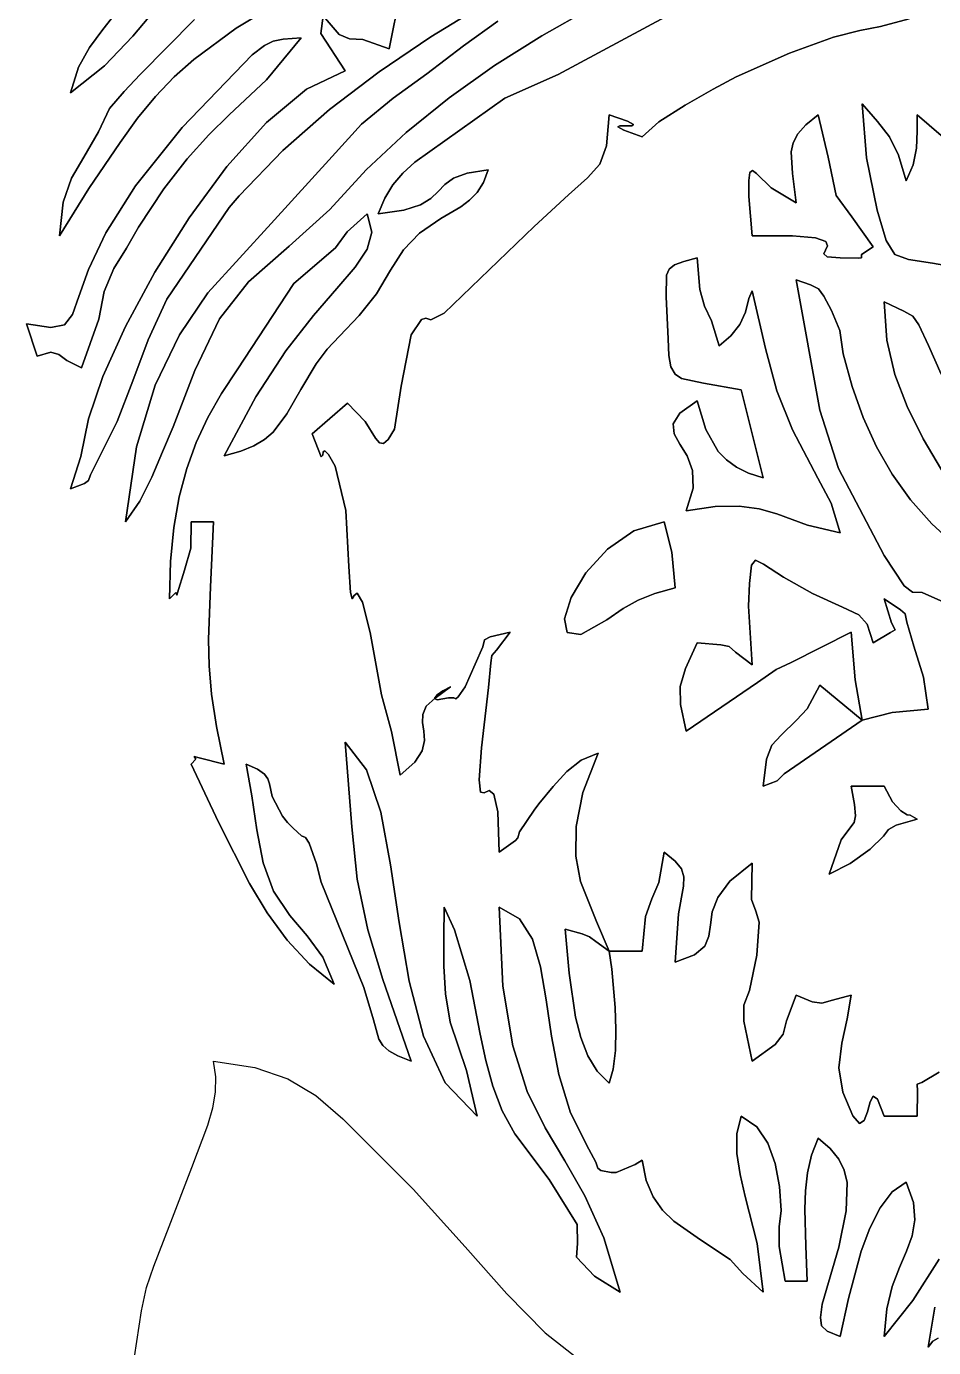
# Model space of a CAD drawing. Extents: x -7.8 to 4, y -2.2 to 5.8.
# Drawn here: x -6.3756 to -6.1779, y 4.4536 to 4.7413 of the extents above; entities that cross this region are included whole.
import ezdxf

# ---------------------------------------------------------------- set-up
doc = ezdxf.new("R2010")
doc.units = 0
doc.layers.add('LAYER_1', color=7, linetype='CONTINUOUS')

msp = doc.modelspace()

# ---------------------------------------------------------------- linework, layer by layer
at = {"layer": 'LAYER_1', "color": 7}
for points in [[(-6.31087, 4.74364), (-6.30644, 4.74499), (-6.30479, 4.74597), (-6.30347, 4.74728), (-6.30006, 4.7496), (-6.2882, 4.75691), (-6.27511, 4.76471), (-6.25574, 4.77445), (-6.24576, 4.77904), (-6.2367, 4.78289), (-6.22937, 4.7856), (-6.2246, 4.78677), (-6.28485, 4.74854), (-6.28889, 4.7467), (-6.29054, 4.74629), (-6.29165, 4.74698), (-6.29409, 4.74843), (-6.29649, 4.73645), (-6.30224, 4.73845), (-6.30519, 4.73863), (-6.30738, 4.73952), (-6.31087, 4.74364)], [(-6.37557, 4.67654), (-6.37321, 4.66952), (-6.37027, 4.67038), (-6.36853, 4.66987), (-6.36673, 4.66854), (-6.36359, 4.66696), (-6.3598, 4.67754), (-6.35863, 4.68356), (-6.35649, 4.68861), (-6.35373, 4.69304), (-6.35113, 4.69763), (-6.34562, 4.70594), (-6.34052, 4.71249), (-6.3358, 4.71771), (-6.33137, 4.72202), (-6.32324, 4.72966), (-6.31566, 4.73885), (-6.31958, 4.73853), (-6.32183, 4.73813), (-6.32367, 4.73716), (-6.32634, 4.73515), (-6.34164, 4.71929), (-6.35179, 4.70658), (-6.35826, 4.69633), (-6.36205, 4.68835), (-6.36416, 4.68248), (-6.36556, 4.67855), (-6.36728, 4.67636), (-6.37028, 4.67575), (-6.37557, 4.67654)], [(-6.20783, 4.7029), (-6.21327, 4.70615), (-6.21644, 4.70925), (-6.21735, 4.7099), (-6.21789, 4.7095), (-6.21812, 4.70774), (-6.21813, 4.70426), (-6.21741, 4.69571), (-6.2086, 4.69569), (-6.20358, 4.69524), (-6.20136, 4.69448), (-6.20098, 4.69356), (-6.20145, 4.69261), (-6.20181, 4.69176), (-6.20106, 4.69115), (-6.19824, 4.69092), (-6.19414, 4.69085), (-6.19358, 4.69094), (-6.19355, 4.69162), (-6.19105, 4.69331), (-6.1957, 4.69981), (-6.19907, 4.70446), (-6.20083, 4.71287), (-6.20304, 4.72207), (-6.20568, 4.7199), (-6.20743, 4.71791), (-6.20845, 4.71598), (-6.20889, 4.71398), (-6.20861, 4.7093), (-6.20783, 4.7029)], [(-6.21981, 4.66216), (-6.21502, 4.64299), (-6.21819, 4.64404), (-6.22084, 4.64533), (-6.22303, 4.64691), (-6.22483, 4.64878), (-6.22752, 4.65354), (-6.22939, 4.65977), (-6.23319, 4.6571), (-6.23463, 4.6548), (-6.23439, 4.65263), (-6.23315, 4.65037), (-6.23159, 4.64778), (-6.2304, 4.64464), (-6.23024, 4.64073), (-6.23179, 4.6358), (-6.22548, 4.63676), (-6.22025, 4.63683), (-6.21585, 4.63624), (-6.21206, 4.6352), (-6.20535, 4.63268), (-6.19824, 4.63101), (-6.20019, 4.63749), (-6.2031, 4.64293), (-6.20864, 4.65349), (-6.21201, 4.66198), (-6.2145, 4.67115), (-6.21741, 4.68373), (-6.21813, 4.68205), (-6.21883, 4.67906), (-6.22012, 4.67638), (-6.22203, 4.67396), (-6.2246, 4.67175), (-6.2263, 4.6772), (-6.22777, 4.68037), (-6.22885, 4.68402), (-6.22939, 4.69092), (-6.23232, 4.69011), (-6.23431, 4.68937), (-6.23551, 4.68847), (-6.23611, 4.68717), (-6.23614, 4.68243), (-6.23575, 4.67327), (-6.23558, 4.66967), (-6.23511, 4.6672), (-6.23422, 4.66561), (-6.23281, 4.66466), (-6.22801, 4.66364), (-6.21981, 4.66216)], [(-6.23419, 4.61903), (-6.23495, 4.62684), (-6.23658, 4.63341), (-6.24319, 4.63148), (-6.24897, 4.62746), (-6.25363, 4.6223), (-6.25684, 4.61693), (-6.2583, 4.61228), (-6.2577, 4.6093), (-6.25474, 4.60893), (-6.24908, 4.61209), (-6.24553, 4.61456), (-6.24222, 4.6164), (-6.23862, 4.61782), (-6.23419, 4.61903)], [(-6.19345, 4.59027), (-6.18688, 4.5919), (-6.17907, 4.59267), (-6.18006, 4.5996), (-6.18217, 4.60634), (-6.18369, 4.6116), (-6.18406, 4.61341), (-6.18511, 4.61426), (-6.18866, 4.61663), (-6.18705, 4.61143), (-6.18625, 4.60988), (-6.18725, 4.60931), (-6.19105, 4.60705), (-6.19237, 4.61114), (-6.19415, 4.61318), (-6.19769, 4.61485), (-6.20428, 4.61784), (-6.21061, 4.6214), (-6.212, 4.62231), (-6.21496, 4.6242), (-6.21666, 4.62509), (-6.21752, 4.62402), (-6.218, 4.62002), (-6.21818, 4.61506), (-6.21741, 4.60226), (-6.22107, 4.60505), (-6.22241, 4.60625), (-6.22425, 4.60666), (-6.22939, 4.60705), (-6.23197, 4.60149), (-6.23311, 4.59761), (-6.233, 4.59365), (-6.23179, 4.58787), (-6.21627, 4.59844), (-6.21217, 4.60127), (-6.20889, 4.60279), (-6.19585, 4.60944), (-6.19494, 4.59903), (-6.19345, 4.59027)], [(-6.19345, 4.59027), (-6.20267, 4.59787), (-6.20546, 4.5927), (-6.20777, 4.59022), (-6.21112, 4.58699), (-6.21315, 4.58482), (-6.21429, 4.58177), (-6.21502, 4.57589), (-6.21196, 4.57705), (-6.21046, 4.57853), (-6.19345, 4.59027)], [(-6.20064, 4.55672), (-6.19604, 4.559), (-6.1917, 4.56216), (-6.18881, 4.565), (-6.1877, 4.56644), (-6.18602, 4.56739), (-6.18147, 4.5687), (-6.18301, 4.56956), (-6.18361, 4.56966), (-6.18501, 4.57052), (-6.18682, 4.57248), (-6.18866, 4.57589), (-6.19585, 4.57589), (-6.19511, 4.5719), (-6.19492, 4.56944), (-6.19521, 4.56799), (-6.19588, 4.56699), (-6.19802, 4.5642), (-6.20064, 4.55672)], [(-6.24856, 4.53995), (-6.248, 4.53605), (-6.2473, 4.5277), (-6.24713, 4.52292), (-6.24722, 4.51829), (-6.24767, 4.51424), (-6.24856, 4.51119), (-6.25117, 4.51378), (-6.25321, 4.51714), (-6.25476, 4.52112), (-6.2559, 4.52556), (-6.25732, 4.53518), (-6.25815, 4.54474), (-6.25446, 4.54373), (-6.25283, 4.54307), (-6.25147, 4.54204), (-6.24856, 4.53995)]]:
    msp.add_lwpolyline(points, close=True, dxfattribs=at)
at = {"layer": 'LAYER_1'}
for points in [[(-6.31087, 4.74364), (-6.30738, 4.73952), (-6.30519, 4.73863), (-6.30224, 4.73845), (-6.29649, 4.73645), (-6.29409, 4.74843), (-6.29165, 4.74698), (-6.29054, 4.74629), (-6.28889, 4.7467), (-6.28485, 4.74854), (-6.2246, 4.78677), (-6.22937, 4.7856), (-6.2367, 4.78289), (-6.24576, 4.77904), (-6.25574, 4.77445), (-6.27511, 4.76471), (-6.2882, 4.75691), (-6.30006, 4.7496), (-6.30347, 4.74728), (-6.30479, 4.74597), (-6.30644, 4.74499), (-6.31087, 4.74364)], [(-6.37557, 4.67654), (-6.37028, 4.67575), (-6.36728, 4.67636), (-6.36556, 4.67855), (-6.36416, 4.68248), (-6.36205, 4.68835), (-6.35826, 4.69633), (-6.35179, 4.70658), (-6.34164, 4.71929), (-6.32634, 4.73515), (-6.32367, 4.73716), (-6.32183, 4.73813), (-6.31958, 4.73853), (-6.31566, 4.73885), (-6.32324, 4.72966), (-6.33137, 4.72202), (-6.3358, 4.71771), (-6.34052, 4.71249), (-6.34562, 4.70594), (-6.35113, 4.69763), (-6.35373, 4.69304), (-6.35649, 4.68861), (-6.35863, 4.68356), (-6.3598, 4.67754), (-6.36359, 4.66696), (-6.36673, 4.66854), (-6.36853, 4.66987), (-6.37027, 4.67038), (-6.37321, 4.66952), (-6.37557, 4.67654)], [(-6.21741, 4.69571), (-6.21813, 4.70426), (-6.21812, 4.70774), (-6.21789, 4.7095), (-6.21735, 4.7099), (-6.21644, 4.70925), (-6.21327, 4.70615), (-6.20783, 4.7029), (-6.20861, 4.7093), (-6.20889, 4.71398), (-6.20845, 4.71598), (-6.20743, 4.71791), (-6.20568, 4.7199), (-6.20304, 4.72207), (-6.20083, 4.71287), (-6.19907, 4.70446), (-6.1957, 4.69981), (-6.19105, 4.69331), (-6.19355, 4.69162), (-6.19358, 4.69094), (-6.19414, 4.69085), (-6.19824, 4.69092), (-6.20106, 4.69115), (-6.20181, 4.69176), (-6.20145, 4.69261), (-6.20098, 4.69356), (-6.20136, 4.69448), (-6.20358, 4.69524), (-6.2086, 4.69569), (-6.21741, 4.69571)], [(-6.22939, 4.65977), (-6.22752, 4.65354), (-6.22483, 4.64878), (-6.22303, 4.64691), (-6.22084, 4.64533), (-6.21819, 4.64404), (-6.21502, 4.64299), (-6.21981, 4.66216), (-6.22801, 4.66364), (-6.23281, 4.66466), (-6.23422, 4.66561), (-6.23511, 4.6672), (-6.23558, 4.66967), (-6.23575, 4.67327), (-6.23614, 4.68243), (-6.23611, 4.68717), (-6.23551, 4.68847), (-6.23431, 4.68937), (-6.23232, 4.69011), (-6.22939, 4.69092), (-6.22885, 4.68402), (-6.22777, 4.68037), (-6.2263, 4.6772), (-6.2246, 4.67175), (-6.22203, 4.67396), (-6.22012, 4.67638), (-6.21883, 4.67906), (-6.21813, 4.68205), (-6.21741, 4.68373), (-6.2145, 4.67115), (-6.21201, 4.66198), (-6.20864, 4.65349), (-6.2031, 4.64293), (-6.20019, 4.63749), (-6.19824, 4.63101), (-6.20535, 4.63268), (-6.21206, 4.6352), (-6.21585, 4.63624), (-6.22025, 4.63683), (-6.22548, 4.63676), (-6.23179, 4.6358), (-6.23024, 4.64073), (-6.2304, 4.64464), (-6.23159, 4.64778), (-6.23315, 4.65037), (-6.23439, 4.65263), (-6.23463, 4.6548), (-6.23319, 4.6571), (-6.22939, 4.65977)], [(-6.23419, 4.61903), (-6.23862, 4.61782), (-6.24222, 4.6164), (-6.24553, 4.61456), (-6.24908, 4.61209), (-6.25474, 4.60893), (-6.2577, 4.6093), (-6.2583, 4.61228), (-6.25684, 4.61693), (-6.25363, 4.6223), (-6.24897, 4.62746), (-6.24319, 4.63148), (-6.23658, 4.63341), (-6.23495, 4.62684), (-6.23419, 4.61903)], [(-6.19345, 4.59027), (-6.19494, 4.59903), (-6.19585, 4.60944), (-6.20889, 4.60279), (-6.21217, 4.60127), (-6.21627, 4.59844), (-6.23179, 4.58787), (-6.233, 4.59365), (-6.23311, 4.59761), (-6.23197, 4.60149), (-6.22939, 4.60705), (-6.22425, 4.60666), (-6.22241, 4.60625), (-6.22107, 4.60505), (-6.21741, 4.60226), (-6.21818, 4.61506), (-6.218, 4.62002), (-6.21752, 4.62402), (-6.21666, 4.62509), (-6.21496, 4.6242), (-6.212, 4.62231), (-6.21061, 4.6214), (-6.20428, 4.61784), (-6.19769, 4.61485), (-6.19415, 4.61318), (-6.19237, 4.61114), (-6.19105, 4.60705), (-6.18725, 4.60931), (-6.18625, 4.60988), (-6.18705, 4.61143), (-6.18866, 4.61663), (-6.18511, 4.61426), (-6.18406, 4.61341), (-6.18369, 4.6116), (-6.18217, 4.60634), (-6.18006, 4.5996), (-6.17907, 4.59267), (-6.18688, 4.5919), (-6.19345, 4.59027)], [(-6.19345, 4.59027), (-6.21046, 4.57853), (-6.21196, 4.57705), (-6.21502, 4.57589), (-6.21429, 4.58177), (-6.21315, 4.58482), (-6.21112, 4.58699), (-6.20777, 4.59022), (-6.20546, 4.5927), (-6.20267, 4.59787), (-6.19345, 4.59027)], [(-6.20064, 4.55672), (-6.19802, 4.5642), (-6.19588, 4.56699), (-6.19521, 4.56799), (-6.19492, 4.56944), (-6.19511, 4.5719), (-6.19585, 4.57589), (-6.18866, 4.57589), (-6.18682, 4.57248), (-6.18501, 4.57052), (-6.18361, 4.56966), (-6.18301, 4.56956), (-6.18147, 4.5687), (-6.18602, 4.56739), (-6.1877, 4.56644), (-6.18881, 4.565), (-6.1917, 4.56216), (-6.19604, 4.559), (-6.20064, 4.55672)], [(-6.24856, 4.53995), (-6.25147, 4.54204), (-6.25283, 4.54307), (-6.25446, 4.54373), (-6.25815, 4.54474), (-6.25732, 4.53518), (-6.2559, 4.52556), (-6.25476, 4.52112), (-6.25321, 4.51714), (-6.25117, 4.51378), (-6.24856, 4.51119), (-6.24767, 4.51424), (-6.24722, 4.51829), (-6.24713, 4.52292), (-6.2473, 4.5277), (-6.248, 4.53605), (-6.24856, 4.53995)]]:
    msp.add_lwpolyline(points, close=True, dxfattribs=at)
for points in [[(-6.26422, 4.7533), (-6.28746, 4.73907), (-6.2987, 4.73142), (-6.3095, 4.72321), (-6.31972, 4.71427), (-6.3292, 4.70445), (-6.33139, 4.70185), (-6.345, 4.68191), (-6.34902, 4.67305), (-6.35235, 4.66412), (-6.35578, 4.65528), (-6.36009, 4.64668), (-6.36159, 4.64365), (-6.36201, 4.64241), (-6.36294, 4.64179), (-6.36598, 4.64059), (-6.36368, 4.64769), (-6.36205, 4.65583), (-6.35891, 4.66505), (-6.35397, 4.67596), (-6.34759, 4.68777), (-6.34012, 4.69965), (-6.33189, 4.71079), (-6.32324, 4.72038), (-6.31452, 4.72761), (-6.30608, 4.73166), (-6.31139, 4.73977), (-6.31087, 4.74364)], [(-6.31931, 4.74729), (-6.32983, 4.74094), (-6.33911, 4.73413), (-6.34338, 4.73031), (-6.34744, 4.72607), (-6.35134, 4.72134), (-6.35511, 4.716), (-6.36193, 4.70603), (-6.36838, 4.69571), (-6.36757, 4.70306), (-6.36571, 4.70825), (-6.36306, 4.71284), (-6.35989, 4.71837), (-6.35746, 4.72346), (-6.3543, 4.72716), (-6.35197, 4.72962), (-6.35081, 4.73086), (-6.33894, 4.74283)], [(-6.34656, 4.74611), (-6.35237, 4.7392), (-6.35856, 4.73275), (-6.36598, 4.72687), (-6.36419, 4.73247), (-6.36184, 4.73674), (-6.35893, 4.74061), (-6.35541, 4.74504)], [(-6.25271, 4.74523), (-6.26326, 4.73927), (-6.27355, 4.73277), (-6.28344, 4.72575), (-6.2928, 4.71819), (-6.30151, 4.71009), (-6.30943, 4.70146), (-6.31833, 4.69348), (-6.32718, 4.68566), (-6.33351, 4.67761), (-6.33887, 4.66635), (-6.34359, 4.65415), (-6.34589, 4.64868), (-6.34821, 4.64316), (-6.35083, 4.63794), (-6.354, 4.63341), (-6.35158, 4.64979), (-6.34754, 4.66319), (-6.34224, 4.67418), (-6.33603, 4.68333), (-6.32224, 4.69839), (-6.30894, 4.71296), (-6.30251, 4.72005), (-6.29568, 4.72569), (-6.28832, 4.73099), (-6.28033, 4.73706), (-6.27287, 4.74244)], [(-6.17667, 4.47285), (-6.18238, 4.46391), (-6.18866, 4.45607), (-6.18808, 4.46206), (-6.18687, 4.46695), (-6.18533, 4.47104), (-6.18378, 4.47462), (-6.18255, 4.47798), (-6.18194, 4.48141), (-6.18227, 4.48519), (-6.18386, 4.48963), (-6.18693, 4.48751), (-6.18955, 4.48406), (-6.19177, 4.47964), (-6.19363, 4.47464), (-6.19641, 4.46433), (-6.19824, 4.45607), (-6.20104, 4.45719), (-6.20231, 4.45838), (-6.20253, 4.46018), (-6.20217, 4.46308), (-6.1985, 4.47552), (-6.19693, 4.48338), (-6.19672, 4.48959), (-6.19734, 4.49224), (-6.19854, 4.49468), (-6.20041, 4.49698), (-6.20304, 4.49921), (-6.20446, 4.49553), (-6.20535, 4.49171), (-6.20581, 4.48778), (-6.20596, 4.4838), (-6.2057, 4.4758), (-6.20543, 4.46806), (-6.21022, 4.46806), (-6.21154, 4.47561), (-6.21149, 4.47991), (-6.21112, 4.48344), (-6.21143, 4.48867), (-6.21243, 4.49373), (-6.21403, 4.49817), (-6.21642, 4.5017), (-6.21981, 4.504), (-6.22075, 4.50015), (-6.22075, 4.49591), (-6.22006, 4.49135), (-6.21892, 4.48652), (-6.21633, 4.47628), (-6.21502, 4.46566), (-6.21943, 4.46979), (-6.22223, 4.47283), (-6.22864, 4.47711), (-6.23448, 4.48118), (-6.23695, 4.48358), (-6.23899, 4.48647), (-6.2405, 4.49002), (-6.24137, 4.49442), (-6.24292, 4.49349), (-6.24704, 4.49173), (-6.24817, 4.49176), (-6.25036, 4.49222), (-6.25104, 4.49272), (-6.25149, 4.494), (-6.253, 4.49681), (-6.25701, 4.50476), (-6.25957, 4.5131), (-6.26117, 4.52143), (-6.26231, 4.52937), (-6.26352, 4.53654), (-6.26528, 4.54255), (-6.26812, 4.54701), (-6.27253, 4.54954), (-6.27174, 4.5323), (-6.2696, 4.51931), (-6.26642, 4.50942), (-6.26252, 4.50146), (-6.25822, 4.49426), (-6.25385, 4.48667), (-6.24973, 4.47753), (-6.24617, 4.46566), (-6.25174, 4.46914), (-6.25572, 4.47328), (-6.25545, 4.47627), (-6.25556, 4.48046), (-6.26167, 4.49024), (-6.26914, 4.5002), (-6.27189, 4.50517), (-6.27393, 4.51052), (-6.27546, 4.51612), (-6.27667, 4.5219), (-6.27892, 4.53353), (-6.28226, 4.5446), (-6.28451, 4.54954), (-6.28458, 4.54289), (-6.28458, 4.5367), (-6.28423, 4.53067), (-6.28322, 4.52446), (-6.27967, 4.51396), (-6.27732, 4.504), (-6.28428, 4.5113), (-6.28901, 4.52142), (-6.29216, 4.53338), (-6.29435, 4.54616), (-6.2962, 4.55877), (-6.29836, 4.57019), (-6.30144, 4.57943), (-6.30608, 4.58548), (-6.30468, 4.56701), (-6.30348, 4.55562), (-6.30113, 4.5446), (-6.29793, 4.53381), (-6.29417, 4.52311), (-6.2917, 4.51598), (-6.29462, 4.51714), (-6.29661, 4.51822), (-6.29792, 4.51939), (-6.29876, 4.5208), (-6.29995, 4.52497), (-6.30203, 4.53202), (-6.3113, 4.55498), (-6.31233, 4.55897), (-6.31398, 4.56344), (-6.31476, 4.56472), (-6.31561, 4.56507), (-6.31746, 4.56675), (-6.31866, 4.56799), (-6.31977, 4.56932), (-6.322, 4.57359), (-6.32257, 4.57641), (-6.32294, 4.5775), (-6.32372, 4.57852), (-6.3252, 4.57955), (-6.32765, 4.58069), (-6.32642, 4.57376), (-6.32538, 4.56634), (-6.324, 4.55919), (-6.32174, 4.55304), (-6.31816, 4.54769), (-6.31438, 4.54325), (-6.31096, 4.53864), (-6.30847, 4.53276), (-6.3139, 4.53711), (-6.31874, 4.54236), (-6.32307, 4.54828), (-6.32696, 4.55467), (-6.33372, 4.568), (-6.33963, 4.58069), (-6.33866, 4.58176), (-6.33904, 4.58233), (-6.33792, 4.58207), (-6.33244, 4.58069), (-6.33415, 4.58889), (-6.33522, 4.59589), (-6.33576, 4.60207), (-6.3359, 4.60778), (-6.33544, 4.6193), (-6.33483, 4.63341), (-6.33963, 4.63341), (-6.33973, 4.62773), (-6.3411, 4.6229), (-6.34262, 4.61796), (-6.34282, 4.61744), (-6.34299, 4.61808), (-6.34442, 4.61663), (-6.34418, 4.62481), (-6.34346, 4.63219), (-6.34228, 4.63887), (-6.34063, 4.64501), (-6.33854, 4.65071), (-6.336, 4.65612), (-6.33302, 4.66135), (-6.32961, 4.66653), (-6.31726, 4.68533), (-6.30823, 4.69307), (-6.30567, 4.69656), (-6.30128, 4.7005), (-6.30031, 4.69648), (-6.30128, 4.69277), (-6.30389, 4.68887), (-6.3079, 4.68424), (-6.31303, 4.67834), (-6.319, 4.67065), (-6.32556, 4.66065), (-6.33244, 4.64778), (-6.32885, 4.64879), (-6.32598, 4.64997), (-6.32368, 4.65135), (-6.32182, 4.65296), (-6.31881, 4.65698), (-6.31578, 4.66228), (-6.31242, 4.66787), (-6.31003, 4.67105), (-6.30735, 4.67387), (-6.30309, 4.67835), (-6.29926, 4.68307), (-6.29619, 4.68822), (-6.29341, 4.69263), (-6.28987, 4.69628), (-6.28523, 4.69949), (-6.28091, 4.70204), (-6.279, 4.70345), (-6.27733, 4.70516), (-6.27595, 4.70732), (-6.27493, 4.71009), (-6.27955, 4.70938), (-6.28251, 4.70827), (-6.28441, 4.7069), (-6.28584, 4.70539), (-6.28741, 4.70386), (-6.2897, 4.70246), (-6.29333, 4.70129), (-6.29889, 4.7005), (-6.29743, 4.70391), (-6.29569, 4.7068), (-6.29356, 4.70934), (-6.29094, 4.71172), (-6.27133, 4.72567), (-6.2597, 4.73081), (-6.23633, 4.74339)], [(-6.18321, 4.74298), (-6.18941, 4.74126), (-6.19396, 4.74042), (-6.19965, 4.73898), (-6.20925, 4.73547), (-6.22087, 4.73033), (-6.22589, 4.72762), (-6.23203, 4.72417), (-6.23772, 4.72054), (-6.24137, 4.71728), (-6.24536, 4.7187), (-6.2467, 4.71942), (-6.24628, 4.71967), (-6.24497, 4.71968), (-6.24366, 4.71969), (-6.24324, 4.71993), (-6.24457, 4.72065), (-6.24856, 4.72207), (-6.24913, 4.71529), (-6.25061, 4.71131), (-6.25329, 4.70835), (-6.25745, 4.7046), (-6.26494, 4.69771), (-6.2845, 4.67889), (-6.28743, 4.67743), (-6.28856, 4.67779), (-6.28945, 4.67752), (-6.2917, 4.67415), (-6.29392, 4.66296), (-6.29537, 4.65363), (-6.2967, 4.65139), (-6.29773, 4.65048), (-6.29861, 4.65065), (-6.29948, 4.65167), (-6.30172, 4.65525), (-6.30556, 4.65925), (-6.31327, 4.65258), (-6.3113, 4.64758), (-6.31096, 4.64796), (-6.31087, 4.64866), (-6.31054, 4.6489), (-6.30976, 4.64806), (-6.30831, 4.64555), (-6.30597, 4.63591), (-6.30531, 4.6237), (-6.30491, 4.61804), (-6.30457, 4.61668), (-6.30415, 4.61737), (-6.30346, 4.61787), (-6.30236, 4.61593), (-6.30066, 4.6093), (-6.29821, 4.59574), (-6.29603, 4.58777), (-6.29409, 4.57829), (-6.29094, 4.58111), (-6.28933, 4.5836), (-6.28881, 4.58583), (-6.28893, 4.58785), (-6.28922, 4.58973), (-6.28921, 4.59151), (-6.28846, 4.59326), (-6.28648, 4.59503), (-6.28313, 4.59748), (-6.28485, 4.59662), (-6.28606, 4.59573), (-6.28666, 4.59497), (-6.28605, 4.59465), (-6.2836, 4.59509), (-6.2824, 4.59511), (-6.28197, 4.59487), (-6.28145, 4.59535), (-6.27996, 4.59752), (-6.27778, 4.60244), (-6.27612, 4.60623), (-6.27576, 4.60775), (-6.2745, 4.60836), (-6.27013, 4.60944), (-6.2731, 4.60548), (-6.27413, 4.60433), (-6.27435, 4.60271), (-6.27486, 4.59738), (-6.27639, 4.5842), (-6.27689, 4.57722), (-6.27661, 4.57459), (-6.27582, 4.57443), (-6.27476, 4.57491), (-6.27369, 4.57415), (-6.27286, 4.57031), (-6.27253, 4.56152), (-6.26898, 4.56407), (-6.2685, 4.56465), (-6.26813, 4.56594), (-6.26492, 4.57068), (-6.26387, 4.57203), (-6.26081, 4.57583), (-6.25783, 4.57904), (-6.25465, 4.58151), (-6.25096, 4.58308), (-6.2543, 4.57451), (-6.25578, 4.56707), (-6.25582, 4.56065), (-6.25482, 4.55514), (-6.25132, 4.5464), (-6.24856, 4.53995), (-6.24856, 4.53995), (-6.24137, 4.53995), (-6.24064, 4.5475), (-6.23925, 4.55135), (-6.23772, 4.55489), (-6.23658, 4.56152), (-6.23418, 4.55956), (-6.23283, 4.55785), (-6.23231, 4.55612), (-6.23238, 4.55409), (-6.23343, 4.54804), (-6.23419, 4.53755), (-6.22996, 4.53914), (-6.22774, 4.54102), (-6.22682, 4.54319), (-6.2265, 4.54567), (-6.2261, 4.54849), (-6.22492, 4.55166), (-6.22225, 4.55519), (-6.21741, 4.55912), (-6.21753, 4.55122), (-6.21662, 4.54864), (-6.21585, 4.54628), (-6.21639, 4.53904), (-6.21802, 4.53135), (-6.21921, 4.52817), (-6.21924, 4.52467), (-6.21741, 4.51598), (-6.21238, 4.51963), (-6.21069, 4.52189), (-6.20996, 4.52479), (-6.20783, 4.53036), (-6.20437, 4.52892), (-6.20226, 4.52865), (-6.19993, 4.52924), (-6.19585, 4.53036), (-6.19672, 4.52522), (-6.1979, 4.51993), (-6.19851, 4.51457), (-6.19765, 4.50922), (-6.1955, 4.50411), (-6.19402, 4.50241), (-6.19302, 4.50306), (-6.19231, 4.50498), (-6.19171, 4.50711), (-6.19103, 4.50837), (-6.19007, 4.50769), (-6.18866, 4.504), (-6.18147, 4.504), (-6.18136, 4.50944), (-6.18148, 4.51095), (-6.1804, 4.51138), (-6.17667, 4.51359)], [(-6.17394, 4.68905), (-6.17812, 4.68978), (-6.18333, 4.69057), (-6.18631, 4.69164), (-6.18821, 4.69467), (-6.19019, 4.70133), (-6.19251, 4.71272), (-6.19345, 4.72447), (-6.19008, 4.72061), (-6.18751, 4.71723), (-6.18552, 4.71327), (-6.18386, 4.70769), (-6.18231, 4.71115), (-6.18162, 4.7148), (-6.18145, 4.7185), (-6.18147, 4.72207), (-6.1762, 4.71754)], [(-6.17502, 4.61564), (-6.18035, 4.61806), (-6.1825, 4.61809), (-6.18432, 4.61952), (-6.18863, 4.62613), (-6.19861, 4.64502), (-6.20266, 4.65775), (-6.20783, 4.68613), (-6.20469, 4.68503), (-6.20299, 4.68414), (-6.20177, 4.68258), (-6.20011, 4.67947), (-6.1983, 4.67513), (-6.19756, 4.67003), (-6.19564, 4.66289), (-6.19324, 4.65613), (-6.19034, 4.64976), (-6.18689, 4.64379), (-6.18288, 4.6382), (-6.17826, 4.63301), (-6.17301, 4.62822)], [(-6.17617, 4.64478), (-6.18013, 4.65151), (-6.18364, 4.65855), (-6.18633, 4.66553), (-6.18805, 4.67296), (-6.18866, 4.68133), (-6.18438, 4.67928), (-6.18239, 4.67821), (-6.18112, 4.67633), (-6.17897, 4.67185), (-6.17619, 4.66557)], [(-6.35202, 4.45162), (-6.35046, 4.46164), (-6.34941, 4.46672), (-6.34778, 4.47134), (-6.34448, 4.47998), (-6.33949, 4.49284), (-6.33601, 4.50206), (-6.33494, 4.5058), (-6.33436, 4.50924), (-6.33431, 4.51256), (-6.33483, 4.51598), (-6.32576, 4.51462), (-6.3186, 4.51216), (-6.3125, 4.50848), (-6.30663, 4.50345), (-6.2913, 4.48809), (-6.27995, 4.47559), (-6.2709, 4.46536), (-6.2625, 4.45684), (-6.25309, 4.44944)], [(-6.17685, 4.45567), (-6.17804, 4.45505), (-6.17907, 4.45368), (-6.17758, 4.46244)]]:
    msp.add_lwpolyline(points, dxfattribs=at)
at = {"layer": 'LAYER_1', "color": 7}
for points in [[(-6.31087, 4.74364), (-6.31139, 4.73977), (-6.30608, 4.73166), (-6.31452, 4.72761), (-6.32324, 4.72038), (-6.33189, 4.71079), (-6.34012, 4.69965), (-6.34759, 4.68777), (-6.35397, 4.67596), (-6.35891, 4.66505), (-6.36205, 4.65583), (-6.36368, 4.64769), (-6.36598, 4.64059), (-6.36294, 4.64179), (-6.36201, 4.64241), (-6.36159, 4.64365), (-6.36009, 4.64668), (-6.35578, 4.65528), (-6.35235, 4.66412), (-6.34902, 4.67305), (-6.345, 4.68191), (-6.33139, 4.70185), (-6.3292, 4.70445), (-6.31972, 4.71427), (-6.3095, 4.72321), (-6.2987, 4.73142), (-6.28746, 4.73907), (-6.26422, 4.7533)], [(-6.33894, 4.74283), (-6.35081, 4.73086), (-6.35197, 4.72962), (-6.3543, 4.72716), (-6.35746, 4.72346), (-6.35989, 4.71837), (-6.36306, 4.71284), (-6.36571, 4.70825), (-6.36757, 4.70306), (-6.36838, 4.69571), (-6.36193, 4.70603), (-6.35511, 4.716), (-6.35134, 4.72134), (-6.34744, 4.72607), (-6.34338, 4.73031), (-6.33911, 4.73413), (-6.32983, 4.74094), (-6.31931, 4.74729)], [(-6.35541, 4.74504), (-6.35893, 4.74061), (-6.36184, 4.73674), (-6.36419, 4.73247), (-6.36598, 4.72687), (-6.35856, 4.73275), (-6.35237, 4.7392), (-6.34656, 4.74611)], [(-6.27287, 4.74244), (-6.28033, 4.73706), (-6.28832, 4.73099), (-6.29568, 4.72569), (-6.30251, 4.72005), (-6.30894, 4.71296), (-6.32224, 4.69839), (-6.33603, 4.68333), (-6.34224, 4.67418), (-6.34754, 4.66319), (-6.35158, 4.64979), (-6.354, 4.63341), (-6.35083, 4.63794), (-6.34821, 4.64316), (-6.34589, 4.64868), (-6.34359, 4.65415), (-6.33887, 4.66635), (-6.33351, 4.67761), (-6.32718, 4.68566), (-6.31833, 4.69348), (-6.30943, 4.70146), (-6.30151, 4.71009), (-6.2928, 4.71819), (-6.28344, 4.72575), (-6.27355, 4.73277), (-6.26326, 4.73927), (-6.25271, 4.74523)], [(-6.23633, 4.74339), (-6.2597, 4.73081), (-6.27133, 4.72567), (-6.29094, 4.71172), (-6.29356, 4.70934), (-6.29569, 4.7068), (-6.29743, 4.70391), (-6.29889, 4.7005), (-6.29333, 4.70129), (-6.2897, 4.70246), (-6.28741, 4.70386), (-6.28584, 4.70539), (-6.28441, 4.7069), (-6.28251, 4.70827), (-6.27955, 4.70938), (-6.27493, 4.71009), (-6.27595, 4.70732), (-6.27733, 4.70516), (-6.279, 4.70345), (-6.28091, 4.70204), (-6.28523, 4.69949), (-6.28987, 4.69628), (-6.29341, 4.69263), (-6.29619, 4.68822), (-6.29926, 4.68307), (-6.30309, 4.67835), (-6.30735, 4.67387), (-6.31003, 4.67105), (-6.31242, 4.66787), (-6.31578, 4.66228), (-6.31881, 4.65698), (-6.32182, 4.65296), (-6.32368, 4.65135), (-6.32598, 4.64997), (-6.32885, 4.64879), (-6.33244, 4.64778), (-6.32556, 4.66065), (-6.319, 4.67065), (-6.31303, 4.67834), (-6.3079, 4.68424), (-6.30389, 4.68887), (-6.30128, 4.69277), (-6.30031, 4.69648), (-6.30128, 4.7005), (-6.30567, 4.69656), (-6.30823, 4.69307), (-6.31726, 4.68533), (-6.32961, 4.66653), (-6.33302, 4.66135), (-6.336, 4.65612), (-6.33854, 4.65071), (-6.34063, 4.64501), (-6.34228, 4.63887), (-6.34346, 4.63219), (-6.34418, 4.62481), (-6.34442, 4.61663), (-6.34299, 4.61808), (-6.34282, 4.61744), (-6.34262, 4.61796), (-6.3411, 4.6229), (-6.33973, 4.62773), (-6.33963, 4.63341), (-6.33483, 4.63341), (-6.33544, 4.6193), (-6.3359, 4.60778), (-6.33576, 4.60207), (-6.33522, 4.59589), (-6.33415, 4.58889), (-6.33244, 4.58069), (-6.33792, 4.58207), (-6.33904, 4.58233), (-6.33866, 4.58176), (-6.33963, 4.58069), (-6.33372, 4.568), (-6.32696, 4.55467), (-6.32307, 4.54828), (-6.31874, 4.54236), (-6.3139, 4.53711), (-6.30847, 4.53276), (-6.31096, 4.53864), (-6.31438, 4.54325), (-6.31816, 4.54769), (-6.32174, 4.55304), (-6.324, 4.55919), (-6.32538, 4.56634), (-6.32642, 4.57376), (-6.32765, 4.58069), (-6.3252, 4.57955), (-6.32372, 4.57852), (-6.32294, 4.5775), (-6.32257, 4.57641), (-6.322, 4.57359), (-6.31977, 4.56932), (-6.31866, 4.56799), (-6.31746, 4.56675), (-6.31561, 4.56507), (-6.31476, 4.56472), (-6.31398, 4.56344), (-6.31233, 4.55897), (-6.3113, 4.55498), (-6.30203, 4.53202), (-6.29995, 4.52497), (-6.29876, 4.5208), (-6.29792, 4.51939), (-6.29661, 4.51822), (-6.29462, 4.51714), (-6.2917, 4.51598), (-6.29417, 4.52311), (-6.29793, 4.53381), (-6.30113, 4.5446), (-6.30348, 4.55562), (-6.30468, 4.56701), (-6.30608, 4.58548), (-6.30144, 4.57943), (-6.29836, 4.57019), (-6.2962, 4.55877), (-6.29435, 4.54616), (-6.29216, 4.53338), (-6.28901, 4.52142), (-6.28428, 4.5113), (-6.27732, 4.504), (-6.27967, 4.51396), (-6.28322, 4.52446), (-6.28423, 4.53067), (-6.28458, 4.5367), (-6.28458, 4.54289), (-6.28451, 4.54954), (-6.28226, 4.5446), (-6.27892, 4.53353), (-6.27667, 4.5219), (-6.27546, 4.51612), (-6.27393, 4.51052), (-6.27189, 4.50517), (-6.26914, 4.5002), (-6.26167, 4.49024), (-6.25556, 4.48046), (-6.25545, 4.47627), (-6.25572, 4.47328), (-6.25174, 4.46914), (-6.24617, 4.46566), (-6.24973, 4.47753), (-6.25385, 4.48667), (-6.25822, 4.49426), (-6.26252, 4.50146), (-6.26642, 4.50942), (-6.2696, 4.51931), (-6.27174, 4.5323), (-6.27253, 4.54954), (-6.26812, 4.54701), (-6.26528, 4.54255), (-6.26352, 4.53654), (-6.26231, 4.52937), (-6.26117, 4.52143), (-6.25957, 4.5131), (-6.25701, 4.50476), (-6.253, 4.49681), (-6.25149, 4.494), (-6.25104, 4.49272), (-6.25036, 4.49222), (-6.24817, 4.49176), (-6.24704, 4.49173), (-6.24292, 4.49349), (-6.24137, 4.49442), (-6.2405, 4.49002), (-6.23899, 4.48647), (-6.23695, 4.48358), (-6.23448, 4.48118), (-6.22864, 4.47711), (-6.22223, 4.47283), (-6.21943, 4.46979), (-6.21502, 4.46566), (-6.21633, 4.47628), (-6.21892, 4.48652), (-6.22006, 4.49135), (-6.22075, 4.49591), (-6.22075, 4.50015), (-6.21981, 4.504), (-6.21642, 4.5017), (-6.21403, 4.49817), (-6.21243, 4.49373), (-6.21143, 4.48867), (-6.21112, 4.48344), (-6.21149, 4.47991), (-6.21154, 4.47561), (-6.21022, 4.46806), (-6.20543, 4.46806), (-6.2057, 4.4758), (-6.20596, 4.4838), (-6.20581, 4.48778), (-6.20535, 4.49171), (-6.20446, 4.49553), (-6.20304, 4.49921), (-6.20041, 4.49698), (-6.19854, 4.49468), (-6.19734, 4.49224), (-6.19672, 4.48959), (-6.19693, 4.48338), (-6.1985, 4.47552), (-6.20217, 4.46308), (-6.20253, 4.46018), (-6.20231, 4.45838), (-6.20104, 4.45719), (-6.19824, 4.45607), (-6.19641, 4.46433), (-6.19363, 4.47464), (-6.19177, 4.47964), (-6.18955, 4.48406), (-6.18693, 4.48751), (-6.18386, 4.48963), (-6.18227, 4.48519), (-6.18194, 4.48141), (-6.18255, 4.47798), (-6.18378, 4.47462), (-6.18533, 4.47104), (-6.18687, 4.46695), (-6.18808, 4.46206), (-6.18866, 4.45607), (-6.18238, 4.46391), (-6.17667, 4.47285)], [(-6.17667, 4.51359), (-6.1804, 4.51138), (-6.18148, 4.51095), (-6.18136, 4.50944), (-6.18147, 4.504), (-6.18866, 4.504), (-6.19007, 4.50769), (-6.19103, 4.50837), (-6.19171, 4.50711), (-6.19231, 4.50498), (-6.19302, 4.50306), (-6.19402, 4.50241), (-6.1955, 4.50411), (-6.19765, 4.50922), (-6.19851, 4.51457), (-6.1979, 4.51993), (-6.19672, 4.52522), (-6.19585, 4.53036), (-6.19993, 4.52924), (-6.20226, 4.52865), (-6.20437, 4.52892), (-6.20783, 4.53036), (-6.20996, 4.52479), (-6.21069, 4.52189), (-6.21238, 4.51963), (-6.21741, 4.51598), (-6.21924, 4.52467), (-6.21921, 4.52817), (-6.21802, 4.53135), (-6.21639, 4.53904), (-6.21585, 4.54628), (-6.21662, 4.54864), (-6.21753, 4.55122), (-6.21741, 4.55912), (-6.22225, 4.55519), (-6.22492, 4.55166), (-6.2261, 4.54849), (-6.2265, 4.54567), (-6.22682, 4.54319), (-6.22774, 4.54102), (-6.22996, 4.53914), (-6.23419, 4.53755), (-6.23343, 4.54804), (-6.23238, 4.55409), (-6.23231, 4.55612), (-6.23283, 4.55785), (-6.23418, 4.55956), (-6.23658, 4.56152), (-6.23772, 4.55489), (-6.23925, 4.55135), (-6.24064, 4.5475), (-6.24137, 4.53995), (-6.24856, 4.53995), (-6.25132, 4.5464), (-6.25482, 4.55514), (-6.25582, 4.56065), (-6.25578, 4.56707), (-6.2543, 4.57451), (-6.25096, 4.58308), (-6.25465, 4.58151), (-6.25783, 4.57904), (-6.26081, 4.57583), (-6.26387, 4.57203), (-6.26492, 4.57068), (-6.26813, 4.56594), (-6.2685, 4.56465), (-6.26898, 4.56407), (-6.27253, 4.56152), (-6.27286, 4.57031), (-6.27369, 4.57415), (-6.27476, 4.57491), (-6.27582, 4.57443), (-6.27661, 4.57459), (-6.27689, 4.57722), (-6.27639, 4.5842), (-6.27486, 4.59738), (-6.27435, 4.60271), (-6.27413, 4.60433), (-6.2731, 4.60548), (-6.27013, 4.60944), (-6.2745, 4.60836), (-6.27576, 4.60775), (-6.27612, 4.60623), (-6.27778, 4.60244), (-6.27996, 4.59752), (-6.28145, 4.59535), (-6.28197, 4.59487), (-6.2824, 4.59511), (-6.2836, 4.59509), (-6.28605, 4.59465), (-6.28666, 4.59497), (-6.28606, 4.59573), (-6.28485, 4.59662), (-6.28313, 4.59748), (-6.28648, 4.59503), (-6.28846, 4.59326), (-6.28921, 4.59151), (-6.28922, 4.58973), (-6.28893, 4.58785), (-6.28881, 4.58583), (-6.28933, 4.5836), (-6.29094, 4.58111), (-6.29409, 4.57829), (-6.29603, 4.58777), (-6.29821, 4.59574), (-6.30066, 4.6093), (-6.30236, 4.61593), (-6.30346, 4.61787), (-6.30415, 4.61737), (-6.30457, 4.61668), (-6.30491, 4.61804), (-6.30531, 4.6237), (-6.30597, 4.63591), (-6.30831, 4.64555), (-6.30976, 4.64806), (-6.31054, 4.6489), (-6.31087, 4.64866), (-6.31096, 4.64796), (-6.3113, 4.64758), (-6.31327, 4.65258), (-6.30556, 4.65925), (-6.30172, 4.65525), (-6.29948, 4.65167), (-6.29861, 4.65065), (-6.29773, 4.65048), (-6.2967, 4.65139), (-6.29537, 4.65363), (-6.29392, 4.66296), (-6.2917, 4.67415), (-6.28945, 4.67752), (-6.28856, 4.67779), (-6.28743, 4.67743), (-6.2845, 4.67889), (-6.26494, 4.69771), (-6.25745, 4.7046), (-6.25329, 4.70835), (-6.25061, 4.71131), (-6.24913, 4.71529), (-6.24856, 4.72207), (-6.24457, 4.72065), (-6.24324, 4.71993), (-6.24366, 4.71969), (-6.24497, 4.71968), (-6.24628, 4.71967), (-6.2467, 4.71942), (-6.24536, 4.7187), (-6.24137, 4.71728), (-6.23772, 4.72054), (-6.23203, 4.72417), (-6.22589, 4.72762), (-6.22087, 4.73033), (-6.20925, 4.73547), (-6.19965, 4.73898), (-6.19396, 4.74042), (-6.18941, 4.74126), (-6.18321, 4.74298)], [(-6.1762, 4.71754), (-6.18147, 4.72207), (-6.18145, 4.7185), (-6.18162, 4.7148), (-6.18231, 4.71115), (-6.18386, 4.70769), (-6.18552, 4.71327), (-6.18751, 4.71723), (-6.19008, 4.72061), (-6.19345, 4.72447), (-6.19251, 4.71272), (-6.19019, 4.70133), (-6.18821, 4.69467), (-6.18631, 4.69164), (-6.18333, 4.69057), (-6.17812, 4.68978), (-6.17394, 4.68905)], [(-6.17301, 4.62822), (-6.17826, 4.63301), (-6.18288, 4.6382), (-6.18689, 4.64379), (-6.19034, 4.64976), (-6.19324, 4.65613), (-6.19564, 4.66289), (-6.19756, 4.67003), (-6.1983, 4.67513), (-6.20011, 4.67947), (-6.20177, 4.68258), (-6.20299, 4.68414), (-6.20469, 4.68503), (-6.20783, 4.68613), (-6.20266, 4.65775), (-6.19861, 4.64502), (-6.18863, 4.62613), (-6.18432, 4.61952), (-6.1825, 4.61809), (-6.18035, 4.61806), (-6.17502, 4.61564)], [(-6.17619, 4.66557), (-6.17897, 4.67185), (-6.18112, 4.67633), (-6.18239, 4.67821), (-6.18438, 4.67928), (-6.18866, 4.68133), (-6.18805, 4.67296), (-6.18633, 4.66553), (-6.18364, 4.65855), (-6.18013, 4.65151), (-6.17617, 4.64478)], [(-6.17758, 4.46244), (-6.17907, 4.45368), (-6.17804, 4.45505), (-6.17685, 4.45567)]]:
    msp.add_lwpolyline(points, dxfattribs=at)

doc.saveas('drawing.dxf')
